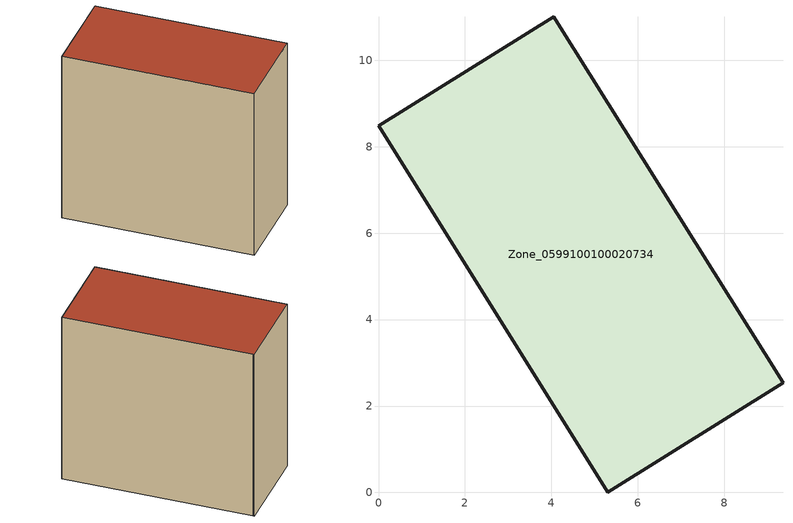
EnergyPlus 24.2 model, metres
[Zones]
Zone_0599100100020734
 floor ground (C_G): 0,8.48 4.05,11.01 4.09,10.95 9.36,2.54 5.3,0 z0
 wall outside (C_F): 5.3,0 9.36,2.54 4.09,10.95 4.05,11.01 0,8.48 5.3,0 z0:9.45
 roof outside (C_R): 4.05,11.01 0,8.48 5.3,0 9.36,2.54 4.09,10.95 z9.45
[BUILDING]
Pand.0599100100020734: North Axis=0; Terrain=City; Loads Convergence Tolerance Value=0.04; Temperature Convergence Tolerance Value=0.4; Solar Distribution=FullExterior; Maximum Number of Warmup Days=25; Minimum Number of Warmup Days=1
[Site:Location]
Rotterdam.The.Hague.AP_ZH_NLD Design_Conditions: Latitude=51.96; Longitude=4.45; Time Zone=1; Elevation=-4.5
[SITE:GROUNDTEMPERATURE:BUILDINGSURFACE]
18, 18, 18, 18, 18, 18, 18, 18, 18, 18, 18, 18
[MATERIAL] Thermal Absorptance=0.9; Solar Absorptance=0.7; Visible Absorptance=0.7
Name | Roughness | Thickness | Conductivity | Density | Specific Heat
G.TC.2015-2018 | MediumSmooth | 0.15 | 0.0428571 | 540 | 1210
F.TC.2015-2018 | Rough | 0.3 | 0.0666667 | 1920 | 840
R.TC.2015-2018 | MediumRough | 0.2 | 0.0333333 | 1500 | 1000
[CONSTRUCTION]
C_G: G.TC.2015-2018
C_F: F.TC.2015-2018
C_R: R.TC.2015-2018
[ZONE]
Zone_0599100100020734: Type=1; Multiplier=1; Ceiling Height=Autocalculate; Volume=Autocalculate; Floor Area=autocalculate; Part of Total Floor Area=Yes
[ZONEINFILTRATION:DESIGNFLOWRATE]
Infil_Zone_0599100100020734: Zone or ZoneList or Space or SpaceList=Zone_0599100100020734; Schedule=AlwaysOn; Design Flow Rate Calculation Method=Flow/Area; Flow Rate per Floor Area=0.0015; Constant Term Coefficient=1; Temperature Term Coefficient=0; Velocity Term Coefficient=0; Velocity Squared Term Coefficient=0
[HVACTEMPLATE:ZONE:IDEALLOADSAIRSYSTEM]
Zone_0599100100020734: Maximum Heating Supply Air Temperature=50; Minimum Cooling Supply Air Temperature=13; Maximum Heating Supply Air Humidity Ratio=0.0156; Minimum Cooling Supply Air Humidity Ratio=0.0077; Heating Limit=NoLimit; Cooling Limit=NoLimit; Dehumidification Control Type=ConstantSensibleHeatRatio; Cooling Sensible Heat Ratio=0.7; Dehumidification Setpoint=60; Humidification Control Type=None; Humidification Setpoint=30; Outdoor Air Method=None; Outdoor Air Flow Rate per Person=0.00944; Outdoor Air Flow Rate per Zone Floor Area=0; Outdoor Air Flow Rate per Zone=0; Demand Controlled Ventilation Type=None; Outdoor Air Economizer Type=NoEconomizer; Heat Recovery Type=None; Sensible Heat Recovery Effectiveness=0.7; Latent Heat Recovery Effectiveness=0.65
[ZONECONTROL:THERMOSTAT]
ThermostatControl_Zone_0599100100020734: Zone or ZoneList=Zone_0599100100020734; Control Type Schedule=DualSetpointControlType; Control 1=Thermostat_Zone_0599100100020734; Temperature Difference Between Cutout And Setpoint=0
[THERMOSTATSETPOINT:DUALSETPOINT]
Thermostat_Zone_0599100100020734: Heating Setpoint Temperature Schedule=HeatingSetpoint_Zone_0599100100020734; Cooling Setpoint Temperature Schedule=CoolingSetpoint_Zone_0599100100020734
[SCHEDULE:COMPACT]
HeatingSetpoint_Zone_0599100100020734: Through: 12/31, For: AllDays, Until: 24:00, 21
CoolingSetpoint_Zone_0599100100020734: Through: 12/31, For: AllDays, Until: 24:00, 24
DualSetpointControlType: Through: 12/31, For: AllDays, Until: 24:00, 4
AlwaysOn: Through: 12/31, For: AllDays, Until: 24:00, 1
